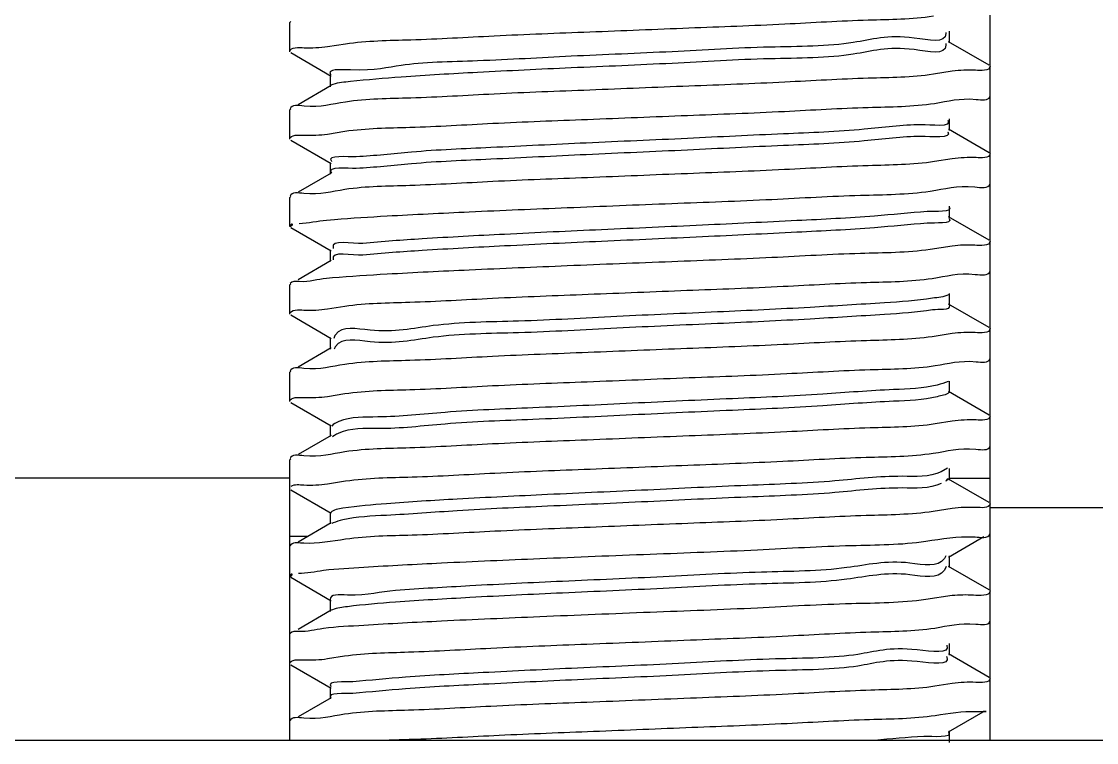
# Model space of a CAD drawing. Extents: x 815029915 to 815825525, y 579155098 to 579748855.
# Drawn here: x 815615839.2 to 815615933.2, y 579347322 to 579347385 of the extents above; entities that cross this region are included whole.
import ezdxf

# ---------------------------------------------------------------- set-up
doc = ezdxf.new("R2010")
doc.units = 0
doc.header["$LTSCALE"] = 100
doc.header["$MEASUREMENT"] = 0
doc.layers.add('02___PRT_ALL_AXES', color=7, linetype='Continuous')

msp = doc.modelspace()

# ---------------------------------------------------------------- linework, layer by layer
at = {"color": 0, "linetype": 'Continuous'}
for p, q in [((815615923.865663, 579347322.1341109), (815615923.865663, 579347447.0207782)), ((815615862.7690547, 579347385.0089713), (815615862.6966832, 579347384.9252386)), ((815615920.008268, 579347384.0446312), (815615920.0115354, 579347383.9725257)), ((815615920.3340703, 579347383.1411434), (815615920.3340703, 579347384.1606264)), ((815615865.9931916, 579347382.8215419), (815615867.5442033, 579347383.0710692)), ((815615920.0004127, 579347383.0899546), (815615920.0115354, 579347382.9530427)), ((815615923.7932916, 579347381.1859101), (815615920.2523141, 579347383.2357757)), ((815615862.7690861, 579347382.2927802), (815615866.3100028, 579347380.2429498)), ((815615866.2282759, 579347380.3375652), (815615866.2282759, 579347379.3180822)), ((815615920.5664219, 579347380.6632499), (815615918.9152589, 579347380.4000983)), ((815615866.310032, 579347379.4127145), (815615863.411682, 579347377.7347687)), ((815615866.4520907, 579347379.5202839), (815615866.2851542, 579347379.4494772)), ((815615862.7690547, 579347377.3628489), (815615862.6966832, 579347377.2791162)), ((815615920.3340703, 579347375.4950209), (815615920.3340703, 579347376.514504)), ((815615865.9921515, 579347375.1776767), (815615867.5096234, 579347375.422396)), ((815615923.7932916, 579347373.5397877), (815615920.2523141, 579347375.5896531)), ((815615862.7690861, 579347374.6466577), (815615866.3100028, 579347372.5968273)), ((815615866.2282759, 579347372.6914426), (815615866.2282759, 579347371.6719596)), ((815615920.5697198, 579347373.0107949), (815615919.0240854, 579347372.7619545)), ((815615866.310032, 579347371.7665919), (815615863.411682, 579347370.0886463)), ((815615862.7690547, 579347369.7167264), (815615862.6966832, 579347369.6329937)), ((815615920.3340703, 579347367.8488984), (815615920.3340703, 579347368.8683814)), ((815615865.9057907, 579347367.6467447), (815615866.5918312, 579347367.7056406)), ((815615923.7932916, 579347365.8936652), (815615920.2523141, 579347367.9435307)), ((815615862.7690861, 579347367.0005352), (815615864.8382498, 579347365.8027397)), ((815615864.8382498, 579347365.8027397), (815615866.3100028, 579347364.9507048)), ((815615866.2282759, 579347365.0453202), (815615866.2282759, 579347364.0258372)), ((815615920.5602634, 579347365.3863583), (815615918.649453, 579347365.0886948)), ((815615866.310032, 579347364.1204695), (815615863.411682, 579347362.4425238)), ((815615862.7690547, 579347362.070604), (815615862.6966832, 579347361.9868712)), ((815615866.4159143, 579347362.5935537), (815615865.9057907, 579347362.5493298)), ((815615920.3340703, 579347360.202776), (815615920.3340703, 579347361.2222589)), ((815615865.9920045, 579347359.8859087), (815615867.5016813, 579347360.1295638)), ((815615923.7932916, 579347358.2475427), (815615920.2523141, 579347360.2974082)), ((815615862.7690861, 579347359.3544128), (815615866.3100028, 579347357.3045824)), ((815615866.2282759, 579347357.3991977), (815615866.2282759, 579347356.3797147)), ((815615920.5641216, 579347357.7307023), (815615918.8147497, 579347357.4544327)), ((815615866.310032, 579347356.474347), (815615863.411682, 579347354.7964014)), ((815615866.6196176, 579347356.4947487), (815615866.5606676, 579347356.3709841)), ((815615866.6352999, 579347356.5230231), (815615866.6196176, 579347356.4947487)), ((815615862.7690547, 579347354.4244815), (815615862.6966832, 579347354.3407487)), ((815615920.3340703, 579347352.5566535), (815615920.3340703, 579347353.5761365)), ((815615923.7932916, 579347350.6014202), (815615920.2523141, 579347352.6512858)), ((815615862.7690861, 579347351.7082903), (815615866.3100028, 579347349.6584599)), ((815615865.9920943, 579347352.2395782), (815615867.504953, 579347352.4836832)), ((815615866.2282759, 579347349.7530752), (815615866.2282759, 579347348.7335923)), ((815615920.5707175, 579347350.0692638), (815615919.0724772, 579347349.8271613)), ((815615866.310032, 579347348.8282245), (815615863.411682, 579347347.1502788)), ((815615866.544437, 579347348.7850276), (815615866.423346, 579347348.6949838)), ((815615866.5842292, 579347348.8109808), (815615866.544437, 579347348.7850276)), ((815615862.7690547, 579347346.7783589), (815615862.6966832, 579347346.6946262)), ((815615920.1378518, 579347345.9691579), (815615919.601124, 579347345.6460973)), ((815615920.3340703, 579347344.910531), (815615920.3340703, 579347345.930014)), ((815615862.6966832, 579347345.0724784), (815615760.7483834, 579347345.0724784)), ((815615862.6966832, 579347322.1341109), (815615862.6966832, 579347345.0724784)), ((815615923.7932916, 579347342.9552977), (815615920.2523141, 579347345.0051632)), ((815615862.7690861, 579347344.0621678), (815615866.3100028, 579347342.0123373)), ((815615865.9930032, 579347344.589415), (815615867.56943, 579347344.8423126)), ((815615920.5672305, 579347342.4333583), (815615918.9067318, 579347342.1688641)), ((815615923.865663, 579347342.5237708), (815616030.9113778, 579347342.5237708)), ((815615866.2282759, 579347342.1069528), (815615866.2282759, 579347341.0874697)), ((815615866.310032, 579347341.182102), (815615863.411682, 579347339.5041564)), ((815615866.4714651, 579347341.1704857), (815615866.3506033, 579347341.1114252)), ((815615920.2523433, 579347338.1892761), (815615923.3370248, 579347339.9750633)), ((815615922.4330077, 579347339.9489135), (815615922.5536819, 579347339.9421568)), ((815615862.7848227, 579347339.2639368), (815615862.7119434, 579347339.1509371)), ((815615920.0003691, 579347338.2907906), (815615919.88017, 579347338.0606583)), ((815615920.3340703, 579347337.2644085), (815615920.3340703, 579347338.2838916)), ((815615865.6217278, 579347337.0363529), (815615866.1012212, 579347337.0977541)), ((815615866.1012212, 579347337.0977541), (815615869.1509256, 579347337.3049889)), ((815615920.0308905, 579347337.3571149), (815615919.88017, 579347337.0411752)), ((815615923.7932916, 579347335.3091753), (815615920.2523141, 579347337.3590407)), ((815615862.7690861, 579347336.4160453), (815615866.3100028, 579347334.3662149)), ((815615920.5531605, 579347334.819766), (815615918.2645946, 579347334.4772325)), ((815615866.2282759, 579347334.4608302), (815615866.2282759, 579347333.4413472)), ((815615866.310032, 579347333.5359795), (815615863.411682, 579347331.8580339)), ((815615866.4196826, 579347333.5818571), (815615866.3103322, 579347333.5354128)), ((815615920.3340703, 579347329.618286), (815615920.3340703, 579347330.637769)), ((815615865.9907902, 579347329.3041853), (815615867.4597292, 579347329.5419655)), ((815615920.0748531, 579347329.4997643), (815615920.0930867, 579347329.4557363)), ((815615923.7932916, 579347327.6630528), (815615920.2523141, 579347329.7129183)), ((815615862.7690861, 579347328.7699229), (815615866.3100028, 579347326.7200924)), ((815615866.2282759, 579347326.8147078), (815615866.2282759, 579347325.7952248)), ((815615920.5698901, 579347327.1323447), (815615919.0455487, 579347326.8868029)), ((815615866.310032, 579347325.889857), (815615863.411682, 579347324.2119114)), ((815615920.2523433, 579347322.8970312), (815615923.2674419, 579347324.6425477)), ((815615920.3340703, 579347321.9721636), (815615920.3340703, 579347322.9916465)), ((815616030.9113778, 579347322.1341109), (815615750.5535535, 579347322.1341109))]:
    msp.add_line(p, q, dxfattribs=at)
for points, start_tangent, end_tangent in [([(815615867.5442033, 579347383.0710692), (815615873.2539445, 579347383.4192555), (815615880.5338763, 579347383.7648957), (815615888.8928745, 579347384.1128522), (815615897.5543463, 579347384.458644), (815615905.9349824, 579347384.8071389), (815615913.2276083, 579347385.1526212), (815615918.9152589, 579347385.4975134)], (0.9890855266186728, 0.1473425296153928), (0.989200301768193, 0.1465699934560832)), ([(815615920.0115354, 579347383.9725257), (815615917.2438827, 579347383.5732921), (815615911.9201839, 579347383.1740584), (815615904.6083058, 579347382.7748249), (815615896.088189, 579347382.3755913), (815615887.2686545, 579347381.9763576), (815615879.0904611, 579347381.577124), (815615872.4259577, 579347381.1778903), (815615867.986031, 579347380.7786567), (815615866.2442778, 579347380.379423), (815615866.2564627, 579347380.361744)], (-0.0005976517827692222, -0.9999998214061574), (0.6510836373548998, -0.7590059928411063)), ([(815615862.6966832, 579347382.3765311), (815615863.9332957, 579347382.7237608)], (0, 1), (0.9993211858413148, -0.03683975473192486)), ([(815615863.9332957, 579347382.7237608), (815615865.9931916, 579347382.8215419)], (0.9993211857862582, -0.03683975622539997), (0.9910271586594233, 0.133660655390546)), ([(815615920.0115354, 579347382.9530427), (815615917.2438827, 579347382.553809), (815615911.9201839, 579347382.1545755), (815615904.6083058, 579347381.7553419), (815615896.088189, 579347381.3561082), (815615887.2686545, 579347380.9568746), (815615879.0904611, 579347380.5576409), (815615872.4259577, 579347380.1584073), (815615867.986031, 579347379.7591738)], (-0.0005976520323647506, -0.9999998214060082), (-0.9937090522470168, -0.1119924974377111)), ([(815615922.601638, 579347380.7510936), (815615920.5664219, 579347380.6632499)], (-0.9992288118834326, 0.03926552561756722), (-0.9917298398318325, -0.1283429966423108)), ([(815615923.865663, 579347381.1021774), (815615922.601638, 579347380.7510936)], (0, -1), (-0.9992288118845785, 0.03926552558840565)), ([(815615867.986031, 579347379.7591738), (815615866.4520907, 579347379.5202839)], (-0.9937090528181259, -0.111992492370261), (-0.9562405813920166, -0.2925815279525661)), ([(815615918.9152589, 579347380.4000983), (815615913.2276083, 579347380.0552062), (815615905.9349824, 579347379.709724), (815615897.5543463, 579347379.3612291), (815615888.8928745, 579347379.0154372), (815615880.5338763, 579347378.6674807), (815615873.2539445, 579347378.3218405), (815615867.5442033, 579347377.9736543)], (-0.9892003017702087, -0.1465699934424791), (-0.9890855266182462, -0.147342529618256)), ([(815615867.5442033, 579347377.9736543), (815615863.9332957, 579347377.6263459), (815615862.7115822, 579347377.3812445)], (-0.9890855264417541, -0.1473425308030178), (-0.3048432230617197, -0.9524025458561851)), ([(815615919.0240854, 579347377.8593695), (815615922.6439745, 579347378.2083561), (815615923.8505036, 579347378.4510974)], (0.9890569074029357, 0.1475345177188741), (0.3093481165124001, 0.9509488644560394)), ([(815615867.5096234, 579347375.422396), (815615873.1748644, 579347375.7689636), (815615880.4174851, 579347376.1136737), (815615888.6873643, 579347376.4584631), (815615897.4312675, 579347376.8075773), (815615905.903902, 579347377.1596584), (815615913.2235211, 579347377.5062841), (815615919.0240854, 579347377.8593695)], (0.98909470301156, 0.1472809168713793), (0.9890569075157482, 0.1475345169625905)), ([(815615917.8399494, 579347375.9878532), (815615912.8743578, 579347375.5886195), (815615905.8188072, 579347375.1893859), (815615897.4258966, 579347374.7901522), (815615888.5908782, 579347374.3909186), (815615880.2561624, 579347373.991685), (815615873.310794, 579347373.5924513), (815615868.4956189, 579347373.1932178)], (-0.9999774490750875, -0.006715753217700694), (-0.9991158392579519, -0.04204211868922025)), ([(815615920.1911559, 579347376.3794014), (815615917.8399494, 579347375.9878532)], (0.5518238367289959, -0.8339607024420819), (-0.9999774490553455, -0.006715756157299036)), ([(815615862.6966832, 579347374.7304087), (815615863.9219865, 579347375.0760361)], (0, 1), (0.9993570852544791, -0.03585270075840935)), ([(815615863.9219865, 579347375.0760361), (815615865.9921515, 579347375.1776767)], (0.9993570849372042, -0.03585270960211503), (0.9907713503166462, 0.1355438356832567)), ([(815615920.1784817, 579347375.3778119), (815615920.185914, 579347375.3676038), (815615917.8399494, 579347374.9683702)], (0.6016991215702489, -0.7987228349694223), (-0.9999774490782697, -0.006715752743876194)), ([(815615917.8399494, 579347374.9683702), (815615912.8743578, 579347374.5691365), (815615905.8188072, 579347374.1699029), (815615897.4258966, 579347373.7706692), (815615888.5908782, 579347373.3714356), (815615880.2561624, 579347372.972202), (815615873.310794, 579347372.5729684), (815615868.4956189, 579347372.1737348)], (-0.9999774490750875, -0.006715753217700696), (-0.9991158392578241, -0.04204211869225646)), ([(815615868.4956189, 579347373.1932178), (815615866.3242607, 579347372.793984), (815615866.3327748, 579347372.7838789)], (-0.999115839248981, -0.04204211890241242), (0.6625535274772225, -0.7490145681009746)), ([(815615923.865663, 579347373.4560549), (815615922.6439745, 579347373.1109412)], (0, -1), (-0.9993567859947515, 0.03586104134350328)), ([(815615868.4956189, 579347372.1737348), (815615866.3226895, 579347371.7764883)], (-0.9991158393605494, -0.04204211625102865), (0.6159395796854132, -0.787793395616488)), ([(815615919.0240854, 579347372.7619545), (815615913.2235211, 579347372.4088691), (815615905.903902, 579347372.0622435), (815615897.4312675, 579347371.7101623), (815615888.6873643, 579347371.3610481), (815615880.4174851, 579347371.0162586), (815615873.1748644, 579347370.6715486), (815615867.5096234, 579347370.3249809)], (-0.9890569075183644, -0.1475345169450516), (-0.9890947030142295, -0.1472809168534519)), ([(815615922.6439745, 579347373.1109412), (815615920.5697198, 579347373.0107949)], (-0.9993567858605834, 0.03586104508242995), (-0.9909473715902312, -0.1342509096371876)), ([(815615918.649453, 579347370.1861099), (815615922.5348891, 579347370.5470465), (815615923.8522633, 579347370.8065176)], (0.9891374304554164, 0.1469936858237674), (0.2780428980429285, 0.9605686580603647)), ([(815615867.5096234, 579347370.3249809), (815615863.9219865, 579347369.9786211), (815615862.7117813, 579347369.7352904)], (-0.9890947030458118, -0.1472809166413539), (-0.3083371223455462, -0.9512771515093106)), ([(815615866.5918312, 579347367.7056406), (815615871.1895589, 579347368.0135899), (815615878.3645428, 579347368.3758277), (815615886.9365158, 579347368.7415243), (815615896.0563072, 579347369.106388), (815615904.8121567, 579347369.46625), (815615912.5526272, 579347369.8253766), (815615918.649453, 579347370.1861099)], (0.9966067328932819, 0.08231050936410618), (0.9891374307509013, 0.1469936838354159)), ([(815615920.2921464, 579347368.8033688), (815615918.3749592, 579347368.4024142)], (0.5967744134749698, -0.8024090599074799), (-0.9964270279792969, -0.08445814296055501)), ([(815615863.5096457, 579347367.3654943), (815615865.9057907, 579347367.6467447)], (0.9997835820812916, 0.02080358143929509), (0.9960427166035732, 0.0888757936728218)), ([(815615918.3749592, 579347368.4024142), (815615913.77982, 579347368.0031805), (815615906.9981381, 579347367.6039469), (815615898.7533, 579347367.2047132), (815615889.9247627, 579347366.8054796), (815615881.454246, 579347366.4062461), (815615874.2452798, 579347366.0070124), (815615869.0668275, 579347365.6077788)], (-0.9964270281562555, -0.08445814087281815), (-0.9949504026158762, -0.1003678052689498)), ([(815615920.2802955, 579347367.7978566), (815615920.2934034, 579347367.7821648), (815615918.3749592, 579347367.3829311)], (0.6884355834045678, -0.7252974889673979), (-0.996427028107763, -0.08445814144492779)), ([(815615862.6966832, 579347367.0842862), (815615863.5096457, 579347367.3654943)], (0, 1), (0.9997835819290507, 0.0208035887557244)), ([(815615918.3749592, 579347367.3829311), (815615913.77982, 579347366.9836975), (815615906.9981381, 579347366.584464), (815615898.7533, 579347366.1852303), (815615889.9247627, 579347365.7859967), (815615881.454246, 579347365.386763), (815615874.2452798, 579347364.9875294), (815615869.0668275, 579347364.5882957)], (-0.9964270281570248, -0.08445814086374288), (-0.9949504026148455, -0.1003678052791682)), ([(815615869.0668275, 579347365.6077788), (815615866.4712627, 579347365.2085451), (815615866.4899657, 579347365.1587754)], (-0.9949504030164352, -0.1003678012981919), (0.3977737355092576, -0.9174835449963183)), ([(815615923.865663, 579347365.8099325), (815615922.5348891, 579347365.4496316)], (0, -1), (-0.9989817430059458, 0.04511626248707384)), ([(815615869.0668275, 579347364.5882957), (815615866.4712627, 579347364.1890621)], (-0.9949504024377096, -0.1003678070351234), (0.2981289511750737, -0.954525603884595)), ([(815615918.649453, 579347365.0886948), (815615912.5526272, 579347364.7279615), (815615904.8121567, 579347364.368835), (815615896.0563072, 579347364.008973), (815615886.9365158, 579347363.6441092), (815615878.3645428, 579347363.2784127), (815615871.1895589, 579347362.9161749), (815615866.4159143, 579347362.5935537)], (-0.9891374306923088, -0.1469936842296913), (-0.9964719729166638, -0.08392620086463885)), ([(815615922.5348891, 579347365.4496316), (815615920.5602634, 579347365.3863583)], (-0.9989817429849397, 0.04511626295219969), (-0.993513061821812, -0.113718054808585)), ([(815615866.4712627, 579347364.1890621), (815615866.4751265, 579347364.1772996)], (0.2981281510250949, -0.9545258537967206), (0.3254834746125278, -0.9455477289667381)), ([(815615918.8147497, 579347362.5518477), (815615922.582243, 579347362.9074389), (815615923.8515441, 579347363.1597487)], (0.9892721404947102, 0.1460843319490982), (0.2909618457911266, 0.9567346572032503)), ([(815615865.9057907, 579347362.5493298), (815615863.5096457, 579347362.2680793), (815615862.7246432, 579347362.0968244)], (-0.9960427166461377, -0.08887579319579504), (-0.5084035062327027, -0.8611189667231204)), ([(815615867.5016813, 579347360.1295638), (815615873.1668684, 579347360.4762963), (815615880.3925501, 579347360.8203349), (815615888.7466816, 579347361.1686051), (815615897.388292, 579347361.5136065), (815615905.7794964, 579347361.8619845), (815615913.0650704, 579347362.2057481), (815615918.8147497, 579347362.5518477)], (0.9890790371083842, 0.1473860860215497), (0.9892721408900339, 0.1460843292719961)), ([(815615920.2518467, 579347361.1285847), (815615918.847582, 579347360.8169752)], (-0.8844145955108508, -0.4667020711839388), (-0.9880994177038989, -0.1538165814638205)), ([(815615918.847582, 579347360.8169752), (815615914.6343192, 579347360.4177415), (815615908.1433665, 579347360.018508), (815615900.0670985, 579347359.6192743), (815615891.2669919, 579347359.2200407), (815615882.6817333, 579347358.820807), (815615875.2270919, 579347358.4215734), (815615869.698237, 579347358.0223398), (815615866.6849184, 579347357.6231061), (815615866.5293937, 579347357.304685)], (-0.9880994173671257, -0.1538165836272111), (-0.2994681620569741, -0.9541062938238161)), ([(815615920.3328619, 579347360.2025088), (815615920.333736, 579347360.1967258), (815615918.847582, 579347359.7974921)], (0.2158525522792439, -0.9764259704015131), (-0.9880994173175629, -0.1538165839455962)), ([(815615862.6966832, 579347359.4381638), (815615863.9223161, 579347359.783838)], (0, 1), (0.999358334888776, -0.03581785153150632)), ([(815615863.9223161, 579347359.783838), (815615865.9920045, 579347359.8859087)], (0.9993583349463877, -0.03581784992407676), (0.9907255304568486, 0.1358783400730086)), ([(815615918.847582, 579347359.7974921), (815615914.6343192, 579347359.3982586), (815615908.1433665, 579347358.999025), (815615900.0670985, 579347358.5997913), (815615891.2669919, 579347358.2005577), (815615882.6817333, 579347357.801324), (815615875.2270919, 579347357.4020904), (815615869.698237, 579347357.0028569), (815615866.6849184, 579347356.6036232), (815615866.6352999, 579347356.5230231)], (-0.9880994173267772, -0.1538165838864052), (-0.4950097511950078, -0.8688874186117881)), ([(815615923.865663, 579347358.16381), (815615922.582243, 579347357.8100239)], (0, -1), (-0.9991530047154243, 0.04114940058056242)), ([(815615918.8147497, 579347357.4544327), (815615913.0650704, 579347357.1083331), (815615905.7794964, 579347356.7645695), (815615897.388292, 579347356.4161916), (815615888.7466816, 579347356.07119), (815615880.3925501, 579347355.72292), (815615873.1668684, 579347355.3788813), (815615867.5016813, 579347355.0321488)], (-0.989272140890034, -0.1460843292719962), (-0.9890790371059263, -0.1473860860380442)), ([(815615922.582243, 579347357.8100239), (815615920.5641216, 579347357.7307023)], (-0.9991530047621187, 0.04114939944677131), (-0.9923784885584169, -0.1232271700823809)), ([(815615919.0724772, 579347354.9245763), (815615922.6446047, 579347355.2700782), (815615923.8504769, 579347355.512708)], (0.9890496470051022, 0.1475831825076387), (0.3098092866421148, 0.9507987199772115)), ([(815615867.5016813, 579347355.0321488), (815615863.9223161, 579347354.6864231), (815615862.711778, 579347354.4430428)], (-0.9890790370663098, -0.1473860863039027), (-0.3082809710872533, -0.9512953499652462)), ([(815615867.504953, 579347352.4836832), (815615873.1724014, 579347352.830466), (815615880.3999099, 579347353.1745353), (815615888.6668969, 579347353.5192719), (815615897.5815123, 579347353.8752458), (815615906.1064128, 579347354.2301519), (815615913.3799948, 579347354.5761523), (815615919.0724772, 579347354.9245763)], (0.9890809705620841, 0.1473731104101627), (0.9890496471097007, 0.1475831818066563)), ([(815615920.2112126, 579347353.552969), (815615919.2566426, 579347353.2315363)], (-0.8666538561812576, -0.4989099052596133), (-0.9684557043243637, -0.2491857715873854)), ([(815615919.2566426, 579347353.2315363), (815615915.4357312, 579347352.8323026), (815615909.2516451, 579347352.433069), (815615901.3640263, 579347352.0338353), (815615892.6142286, 579347351.6346017), (815615883.9355723, 579347351.2353681), (815615876.2537892, 579347350.8361344), (815615870.3882772, 579347350.4369009), (815615866.9646965, 579347350.0376672), (815615866.3555646, 579347349.647617)], (-0.9684557058651805, -0.2491857655990307), (-0.6379839496690576, -0.7700496607133008)), ([(815615920.2934572, 579347352.5941831), (815615919.2566426, 579347352.2120532)], (-0.6786753139947472, -0.7344384372935088), (-0.9684557054099974, -0.2491857673680915)), ([(815615862.6966832, 579347351.7920412), (815615863.9230815, 579347352.1378242)], (0, 1), (0.9993556995264938, -0.03589130568692581)), ([(815615863.9230815, 579347352.1378242), (815615865.9920943, 579347352.2395782)], (0.9993556991633985, -0.03589131579692989), (0.9907482325465269, 0.1357127101856461)), ([(815615919.2566426, 579347352.2120532), (815615915.4357312, 579347351.8128196), (815615909.2516451, 579347351.413586), (815615901.3640263, 579347351.0143523), (815615892.6142286, 579347350.6151187), (815615883.9355723, 579347350.215885), (815615876.2537892, 579347349.8166515), (815615870.3882772, 579347349.4174178), (815615866.9646965, 579347349.0181842), (815615866.5842292, 579347348.8109808)], (-0.9684557058867987, -0.2491857655150119), (-0.843515201422566, -0.537105301564831)), ([(815615919.0724772, 579347349.8271613), (815615913.3799948, 579347349.4787374), (815615906.1064128, 579347349.1327368), (815615897.5815123, 579347348.7778308), (815615888.6668969, 579347348.4218569), (815615880.3999099, 579347348.0771203), (815615873.1724014, 579347347.7330511), (815615867.504953, 579347347.3862683)], (-0.9890496471126198, -0.1475831817870937), (-0.9890809705589371, -0.1473731104312831)), ([(815615922.6446047, 579347350.1726632), (815615920.5707175, 579347350.0692638)], (-0.9993715815929332, 0.03544632427261754), (-0.9906424834808809, -0.1364824894366767)), ([(815615923.865663, 579347350.5176874), (815615922.6446047, 579347350.1726632)], (0, -1), (-0.999371581509685, 0.03544632661971207)), ([(815615918.9067318, 579347347.2662791), (815615922.635227, 579347347.6226244), (815615923.8506855, 579347347.8667603)], (0.9891906850229465, 0.1466348821523513), (0.3061682953293867, 0.9519774025338509)), ([(815615867.504953, 579347347.3862683), (815615863.9230815, 579347347.0404091), (815615862.7117642, 579347346.7969086)], (-0.9890809702641415, -0.1473731124097755), (-0.3080377880105606, -0.9513741226024393)), ([(815615867.56943, 579347344.8423126), (815615873.3687009, 579347345.1946715), (815615880.6152433, 579347345.5378425), (815615888.9176251, 579347345.8832349), (815615897.4764677, 579347346.2249027), (815615905.7552474, 579347346.5686827), (815615913.030478, 579347346.9116994), (815615918.9067318, 579347347.2662791)], (0.9891451430494752, 0.1469417775230494), (0.9891906851752683, 0.1466348811247969)), ([(815615919.601124, 579347345.6460973), (815615916.1820635, 579347345.2468636), (815615910.3202186, 579347344.84763), (815615902.6408589, 579347344.4483963), (815615893.9631234, 579347344.0491627), (815615885.2126459, 579347343.649929), (815615877.3228194, 579347343.2506955), (815615871.1352328, 579347342.8514619), (815615867.3099016, 579347342.4522282), (815615866.2681977, 579347342.0701565)], (-0.9013611278036798, -0.4330682593823731), (-0.677736853012526, -0.7353045342364467)), ([(815615920.2054015, 579347345.0166739), (815615919.601124, 579347344.6266142)], (-0.6363516198212192, -0.7713991288243139), (-0.90136112633752, -0.4330682624339464)), ([(815615862.8166889, 579347344.3872228), (815615863.9113194, 579347344.4900284)], (0.8141795160975062, 0.5806132237274921), (0.9993659988980798, -0.03560337408790736)), ([(815615863.9113194, 579347344.4900284), (815615865.9930032, 579347344.589415)], (0.9993659985620373, -0.03560338352041728), (0.9910990969007527, 0.1331261812060741)), ([(815615919.601124, 579347344.6266142), (815615916.1820635, 579347344.2273806), (815615910.3202186, 579347343.8281469), (815615902.6408589, 579347343.4289134), (815615893.9631234, 579347343.0296798), (815615885.2126459, 579347342.6304461), (815615877.3228194, 579347342.2312125), (815615871.1352328, 579347341.8319788), (815615867.3099016, 579347341.4327452), (815615866.4714651, 579347341.1704857)], (-0.9013611277739769, -0.4330682594441951), (-0.9186063669340516, -0.3951738131863277)), ([(815615922.635227, 579347342.5252094), (815615920.5672305, 579347342.4333583)], (-0.9993059267574615, 0.03725137242318802), (-0.9916623828869717, -0.1288631769239506)), ([(815615923.8642538, 579347342.8382696), (815615922.635227, 579347342.5252094)], (-0.08657593508094445, -0.9962452546762068), (-0.999305926837173, 0.03725137028484628)), ([(815615918.9067318, 579347342.1688641), (815615913.030478, 579347341.8142843), (815615905.7552474, 579347341.4712676), (815615897.4764677, 579347341.1274878), (815615888.9176251, 579347340.7858199), (815615880.6152433, 579347340.4404275), (815615873.3687009, 579347340.0972565), (815615867.56943, 579347339.7448976)], (-0.9891906851752683, -0.1466348811247969), (-0.9891451430492695, -0.1469417775244347)), ([(815615863.9113194, 579347339.3926133), (815615862.7848227, 579347339.2639368)], (-0.9993659986836257, 0.03560338010750502), (-0.7332500329952059, -0.6799591084120645)), ([(815615867.56943, 579347339.7448976), (815615863.9113194, 579347339.3926133)], (-0.9891451430255077, -0.1469417776843875), (-0.9993659986034927, 0.03560338235679098)), ([(815615869.1509256, 579347337.3049889), (815615875.9390851, 579347337.6776636), (815615884.5300736, 579347338.0581965), (815615894.1809875, 579347338.4471345), (815615903.543367, 579347338.8277247), (815615911.7501259, 579347339.2003075), (815615918.2645946, 579347339.5746474)], (0.9979098382854578, 0.06462162682176815), (0.9891640721034981, 0.1468142992341882)), ([(815615918.2645946, 579347339.5746474), (815615922.4330077, 579347339.9489135)], (0.9891640724622452, 0.1468142968171221), (0.9985913016720694, -0.05306045820459953)), ([(815615922.5536819, 579347339.9421568), (815615923.8536044, 579347340.2232941)], (0.9983350939242618, -0.05768050137815493), (0.2534794724837297, 0.967340765722902)), ([(815615919.88017, 579347338.0606583), (815615916.8714604, 579347337.6614246), (815615911.3464304, 579347337.262191), (815615903.8944217, 579347336.8629574), (815615895.3103229, 579347336.4637238), (815615886.5097792, 579347336.0644901), (815615878.4315244, 579347335.6652565), (815615871.9372467, 579347335.2660229)], (-0.5454293373869439, -0.8381568098617583), (-0.9973308279683479, -0.07301520104724468)), ([(815615862.6966832, 579347336.4997963), (815615863.4385736, 579347336.7683786)], (0, 1), (0.9995676016658257, 0.02940424629248679)), ([(815615863.4385736, 579347336.7683786), (815615865.6217278, 579347337.0363529)], (0.9995676014754822, 0.02940425276302423), (0.9892989688185302, 0.145902536971065)), ([(815615919.88017, 579347337.0411752), (815615916.8714604, 579347336.6419417), (815615911.3464304, 579347336.242708), (815615903.8944217, 579347335.8434744), (815615895.3103229, 579347335.4442408), (815615886.5097792, 579347335.0450071), (815615878.4315244, 579347334.6457735), (815615871.9372467, 579347334.2465398)], (-0.5454293373803681, -0.8381568098660372), (-0.9973308279671684, -0.07301520106335722)), ([(815615871.9372467, 579347335.2660229), (815615867.7196754, 579347334.8667892), (815615866.228689, 579347334.4675556), (815615866.229659, 579347334.4611462)], (-0.9973308280122136, -0.07301520044807398), (0.2227520023503898, -0.974875143517821)), ([(815615922.4330077, 579347334.8514985), (815615920.5531605, 579347334.819766)], (-0.9985913014852358, 0.05306046172078737), (-0.9957248482460426, -0.09236896981884941)), ([(815615923.865663, 579347335.2254425), (815615922.4330077, 579347334.8514985)], (0, -1), (-0.99859130166878, 0.0530604582665071)), ([(815615871.9372467, 579347334.2465398), (815615867.7196754, 579347333.8473063), (815615866.4196826, 579347333.5818571)], (-0.9973308280479758, -0.07301519995959095), (-0.942007680705571, -0.3355913131946525)), ([(815615918.2645946, 579347334.4772325), (815615911.7501259, 579347334.1028925), (815615903.543367, 579347333.7303097), (815615894.1809875, 579347333.3497195), (815615884.5300736, 579347332.9607816), (815615875.9390851, 579347332.5802486), (815615869.1509256, 579347332.2075739)], (-0.9891640721036802, -0.1468142992329615), (-0.9979098382858866, -0.06462162681514255)), ([(815615865.6217278, 579347331.9389379), (815615863.4385736, 579347331.6709636), (815615862.7279826, 579347331.5133814)], (-0.9892989696888635, -0.1459025310697283), (-0.5530984906039665, -0.8331158741085264)), ([(815615869.1509256, 579347332.2075739), (815615865.6217278, 579347331.9389379)], (-0.9979098380810428, -0.06462162997841221), (-0.9892989690198035, -0.1459025356063214)), ([(815615867.4597292, 579347329.5419655), (815615873.0735918, 579347329.886871), (815615880.2564226, 579347330.2298656), (815615888.6375413, 579347330.5797228), (815615897.6883315, 579347330.9411722), (815615906.2415153, 579347331.2977124), (815615913.4557915, 579347331.6417917), (815615919.0455487, 579347331.9842179)], (0.9890782492654595, 0.1473913729835423), (0.9891465461527779, 0.1469323321601843)), ([(815615919.0455487, 579347331.9842179), (815615922.634718, 579347332.3303074), (815615923.8506501, 579347332.5744863)], (0.9891465464283373, 0.146932330305121), (0.306775922147317, 0.951781767838964)), ([(815615920.0930867, 579347330.4752192), (815615917.5022084, 579347330.0759857), (815615912.3277291, 579347329.6767521), (815615905.1215984, 579347329.2775184), (815615896.6524774, 579347328.8782848), (815615887.8237474, 579347328.4790511), (815615879.5771481, 579347328.0798175), (815615872.7923249, 579347327.6805838), (815615868.192999, 579347327.2813503)], (0.3452546454094271, -0.9385090462127741), (-0.996489969599595, -0.08371224813250584)), ([(815615920.0907468, 579347330.4814613), (815615920.0930867, 579347330.4752192)], (0.3566588685384869, -0.9342346875881061), (0.3452539305693746, -0.9385093091847291)), ([(815615862.6966832, 579347328.8536738), (815615863.9112729, 579347329.1977767)], (0, 1), (0.9993949827195598, -0.0347802891731898)), ([(815615863.9112729, 579347329.1977767), (815615865.9907902, 579347329.3041853)], (0.9993949825025302, -0.0347802954094327), (0.9904251130683634, 0.1380510608561901)), ([(815615920.0930867, 579347329.4557363), (815615917.5022084, 579347329.0565027), (815615912.3277291, 579347328.657269), (815615905.1215984, 579347328.2580354), (815615896.6524774, 579347327.8588017), (815615887.8237474, 579347327.4595681), (815615879.5771481, 579347327.0603346), (815615872.7923249, 579347326.6611009), (815615868.192999, 579347326.2618673)], (0.3452546452853177, -0.9385090462584309), (-0.9964899695993237, -0.08371224813573706)), ([(815615868.192999, 579347327.2813503), (815615866.2697698, 579347326.8821167), (815615866.2828321, 579347326.8665204)], (-0.9964899693986281, -0.08371225052476752), (0.688638101128818, -0.7251052100720943)), ([(815615922.634718, 579347327.2328924), (815615920.5698901, 579347327.1323447)], (-0.9993430093365642, 0.03624292607033813), (-0.9908237357409103, -0.1351603665740331)), ([(815615923.865663, 579347327.5793201), (815615922.634718, 579347327.2328924)], (0, -1), (-0.9993430097136, 0.03624291567414957)), ([(815615868.192999, 579347326.2618673), (815615866.2711923, 579347325.8607001)], (-0.9964899695231738, -0.08371224904220474), (0.600357630022034, -0.7997316525399796)), ([(815615919.0455487, 579347326.8868029), (815615913.4557915, 579347326.5443767), (815615906.2415153, 579347326.2002974), (815615897.6883315, 579347325.8437573), (815615888.6375413, 579347325.4823078), (815615880.2564226, 579347325.1324506), (815615873.0735918, 579347324.7894559), (815615867.4597292, 579347324.4445505)], (-0.9891465461525644, -0.1469323321616208), (-0.9890782492654595, -0.1473913729835423)), ([(815615867.4597292, 579347324.4445505), (815615863.9112729, 579347324.1003617), (815615862.7119796, 579347323.8587216)], (-0.9890782490717095, -0.1473913742837129), (-0.3118051763911047, -0.9501460582330026)), ([(815615871.368182, 579347322.1987011), (815615873.684572, 579347322.2727673), (815615880.9751545, 579347322.6151624), (815615889.2231266, 579347322.9571398), (815615897.8199376, 579347323.3003432), (815615906.1375439, 579347323.6470267), (815615913.3482621, 579347323.9899883), (815615919.0824442, 579347324.3408245)], (0.999302911175224, 0.03733218071212108), (0.9890802559421583, 0.1473779064357837)), ([(815615919.0824442, 579347324.3408245), (815615922.6661309, 579347324.6886635), (815615923.254952, 579347324.6773978)], (0.989080255755168, 0.14737790769071), (0.9993803543122458, 0.0351981166361236)), ([(815615923.254952, 579347324.6773978), (815615923.8500996, 579347324.9279042)], (0.999380353930293, 0.03519812748090945), (0.3163908988899483, 0.9486289048408817)), ([(815615918.0727389, 579347322.4905467), (815615913.7765281, 579347322.1426805)], (-0.9990788180339675, -0.04291288100151918), (-0.9946153050228727, -0.1036358770612672)), ([(815615920.2407818, 579347322.8879662), (815615918.0727389, 579347322.4905467)], (0.6170201768038445, -0.7869473307769412), (-0.9990788178660608, -0.04291288491064944))]:
    msp.add_spline(points, degree=3, dxfattribs=dict(at, start_tangent=start_tangent, end_tangent=end_tangent))
at = {"layer": '02___PRT_ALL_AXES', "color": 0, "linetype": 'Continuous'}
for p, q in [((815615862.6966832, 579347382.3765311), (815615862.6966832, 579347384.9252386)), ((815615862.6966832, 579347374.7304087), (815615862.6966832, 579347377.2791162)), ((815615862.6966832, 579347367.0842862), (815615862.6966832, 579347369.6329937)), ((815615862.6966832, 579347359.4381638), (815615862.6966832, 579347361.9868712)), ((815615862.6966832, 579347351.7920412), (815615862.6966832, 579347354.3407487)), ((815615862.6966832, 579347345.0724784), (815615862.6966832, 579347346.6946262)), ((815615920.3340703, 579347345.0724784), (815615923.865663, 579347345.0724784)), ((815615864.2250893, 579347339.9750633), (815615862.6966832, 579347339.9750633))]:
    msp.add_line(p, q, dxfattribs=at)

doc.saveas('drawing.dxf')
